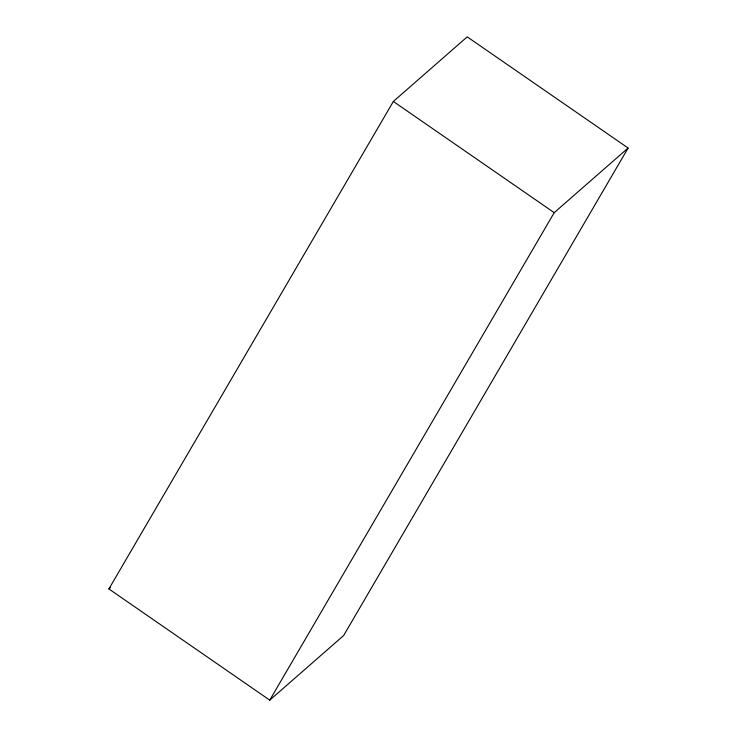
<?xml version="1.0" encoding="UTF-8"?>
<svg xmlns="http://www.w3.org/2000/svg" width="737" height="737" viewBox="0 0 737 737"><rect width="100%" height="100%" fill="white"/><g stroke="black" fill="none" stroke-linecap="round" stroke-linejoin="round"><path stroke-width="1.11" d="M108.892 588.946L393.346 101.466L467.221 36.85L628.108 148.036L343.654 635.524L269.76 700.15L108.892 588.946L110.605 587.444M269.76 700.15L554.215 212.661L628.108 148.036M393.346 101.466L554.215 212.661"/></g></svg>
